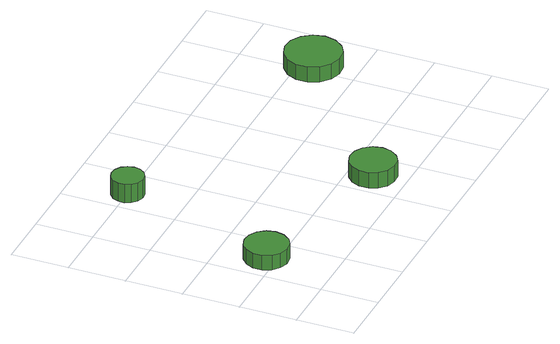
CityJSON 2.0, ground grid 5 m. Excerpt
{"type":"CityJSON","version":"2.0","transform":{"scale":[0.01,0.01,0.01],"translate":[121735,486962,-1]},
"CityObjects":{
"tree1":{"type":"SolitaryVegetationObject","attributes":{"function":"something"},"geometry":[{"type":"MultiSurface","lod":"1","boundaries":[[[0,1,2,3,4,5,6,7,8,9,10,11,12,13,14]],[[15,16,17,18,19,20,21,22,23,24,25,26,27,28,29]],[[0,29,28,1]],[[1,28,27,2]],[[2,27,26,3]],[[3,26,25,4]],[[4,25,24,5]],[[5,24,23,6]],[[6,23,22,7]],[[7,22,21,8]],[[8,21,20,9]],[[9,20,19,10]],[[10,19,18,11]],[[11,18,17,12]],[[12,17,16,13]],[[13,16,15,14]],[[14,15,29,0]]]}]},
"tree2":{"type":"SolitaryVegetationObject","attributes":{"function":"something"},"geometry":[{"type":"MultiSurface","lod":"1","boundaries":[[[30,31,32,33,34,35,36,37,38,39,40,41,42,43,44]],[[45,46,47,48,49,50,51,52,53,54,55,56,57,58,59]],[[30,59,58,31]],[[31,58,57,32]],[[32,57,56,33]],[[33,56,55,34]],[[34,55,54,35]],[[35,54,53,36]],[[36,53,52,37]],[[37,52,51,38]],[[38,51,50,39]],[[39,50,49,40]],[[40,49,48,41]],[[41,48,47,42]],[[42,47,46,43]],[[43,46,45,44]],[[44,45,59,30]]]}]},
"tree3":{"type":"SolitaryVegetationObject","attributes":{"function":"something"}},
"tree4":{"type":"SolitaryVegetationObject","attributes":{"function":"something"},"geometry":[{"type":"MultiSurface","lod":"1","boundaries":[[[60,61,62,63,64,65,66,67,68,69,70,71,72,73,74]],[[75,76,77,78,79,80,81,82,83,84,85,86,87,88,89]],[[60,89,88,61]],[[61,88,87,62]],[[62,87,86,63]],[[63,86,85,64]],[[64,85,84,65]],[[65,84,83,66]],[[66,83,82,67]],[[67,82,81,68]],[[68,81,80,69]],[[69,80,79,70]],[[70,79,78,71]],[[71,78,77,72]],[[72,77,76,73]],[[73,76,75,74]],[[74,75,89,60]]]}]},
"tree5":{"type":"SolitaryVegetationObject","attributes":{"function":"something"}},
"tree6":{"type":"SolitaryVegetationObject","attributes":{"function":"something"},"geometry":[{"type":"MultiSurface","lod":"1","boundaries":[[[90,91,92,93,94,95,96,97,98,99,100,101,102,103,104]],[[105,106,107,108,109,110,111,112,113,114,115,116,117,118,119]],[[90,119,118,91]],[[91,118,117,92]],[[92,117,116,93]],[[93,116,115,94]],[[94,115,114,95]],[[95,114,113,96]],[[96,113,112,97]],[[97,112,111,98]],[[98,111,110,99]],[[99,110,109,100]],[[100,109,108,101]],[[101,108,107,102]],[[102,107,106,103]],[[103,106,105,104]],[[104,105,119,90]]]}]},
"tree7":{"type":"SolitaryVegetationObject","attributes":{"function":"something"}}
},
"vertices":[
[452,590,191],[436,667,191],[389,731,191],[321,771,191],[242,779,191],[167,755,191],[109,702,191],[76,630,191],[76,551,191],[109,478,191],[167,426,191],[242,401,191],[321,409,191],[389,449,191],[436,513,191],[436,513,55],[389,449,55],[321,409,55],[242,401,55],[167,426,55],[109,478,55],[76,551,55],[76,630,55],[109,702,55],[167,755,55],[242,779,55],[321,771,55],[389,731,55],[436,667,55],[452,590,55],
[854,2000,222],[842,2057,222],[808,2104,222],[758,2133,222],[700,2139,222],[645,2121,222],[602,2082,222],[578,2029,222],[578,1971,222],[602,1918,222],[645,1879,222],[700,1861,222],[758,1867,222],[808,1896,222],[842,1943,222],[842,1943,50],[808,1896,50],[758,1867,50],[700,1861,50],[645,1879,50],[602,1918,50],[578,1971,50],[578,2029,50],[602,2082,50],[645,2121,50],[700,2139,50],[758,2133,50],[808,2104,50],[842,2057,50],[854,2000,50],
[1944,291,199],[1927,372,199],[1878,439,199],[1807,480,199],[1724,489,199],[1645,463,199],[1584,408,199],[1550,332,199],[1550,249,199],[1584,174,199],[1645,118,199],[1724,93,199],[1807,101,199],[1878,143,199],[1927,210,199],[1927,210,52],[1878,143,52],[1807,101,52],[1724,93,52],[1645,118,52],[1584,174,52],[1550,249,52],[1550,332,52],[1584,408,52],[1645,463,52],[1724,489,52],[1807,480,52],[1878,439,52],[1927,372,52],[1944,291,52],
[3317,1383,190],[3296,1482,190],[3236,1564,190],[3149,1615,190],[3048,1625,190],[2952,1594,190],[2877,1526,190],[2836,1434,190],[2836,1333,190],[2877,1241,190],[2952,1173,190],[3048,1142,190],[3149,1152,190],[3236,1203,190],[3296,1285,190],[3296,1285,46],[3236,1203,46],[3149,1152,46],[3048,1142,46],[2952,1173,46],[2877,1241,46],[2836,1333,46],[2836,1434,46],[2877,1526,46],[2952,1594,46],[3048,1625,46],[3149,1615,46],[3236,1564,46],[3296,1482,46],[3317,1383,46]
]}
